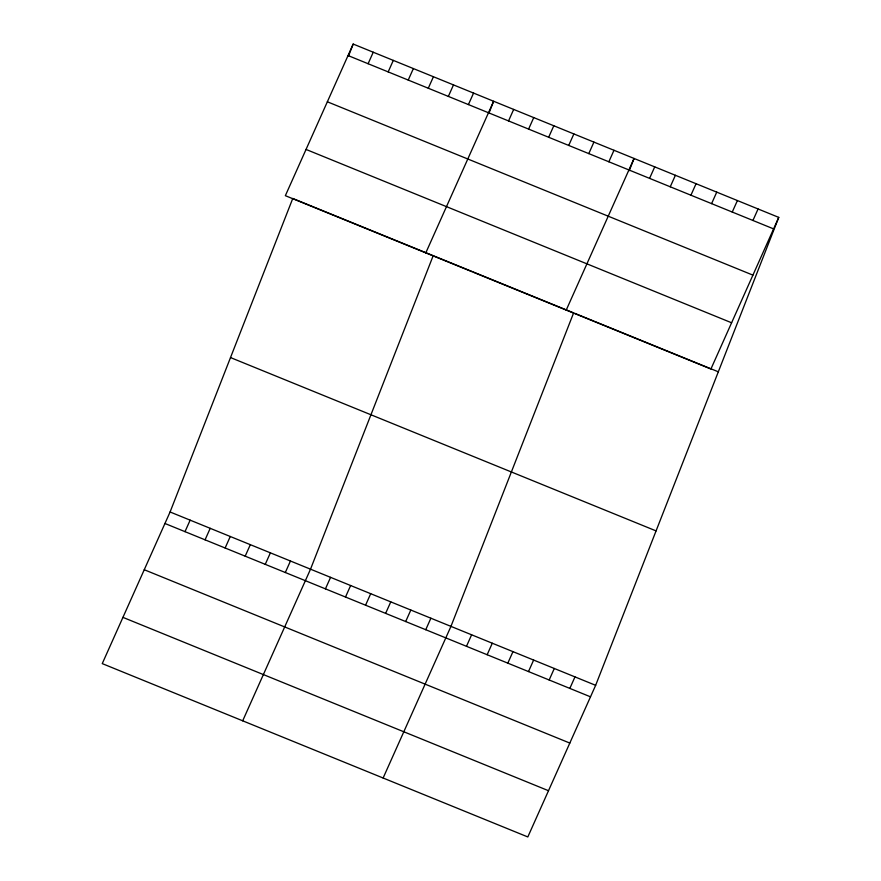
<?xml version="1.0" encoding="UTF-8"?>
<svg xmlns="http://www.w3.org/2000/svg" width="881" height="881" viewBox="0 0 881 881"><rect width="100%" height="100%" fill="white"/><g stroke="black" fill="none" stroke-linecap="round" stroke-linejoin="round"><path stroke-width="1.32" d="M778.749 217.387L710.912 369.018L285.356 195.681L353.182 44.05L778.749 217.387L595.644 685.319L527.818 836.95L102.251 663.613L170.088 511.982L292.767 198.467L472.062 271.502M348.391 56.307L353.182 44.05M433.199 255.666L310.519 569.181L242.693 720.812M488.823 113.506L493.624 101.249L425.798 252.88M629.254 170.705L634.056 158.448L566.23 310.079M368.104 63.718L373.247 52.221M388.169 71.89L393.311 60.393M184.999 531.661L190.142 520.153M408.233 80.061L413.376 68.564M205.064 539.833L210.207 528.325M428.287 88.232L433.43 76.735M225.129 548.004L230.271 536.496M448.352 96.403L453.495 84.906M245.182 556.175L250.336 544.667M468.417 104.575L473.56 93.078M265.247 564.347L270.39 552.839M285.312 572.518L290.455 561.01M508.535 120.928L513.678 109.42M528.6 129.1L533.743 117.591M325.43 588.86L330.573 577.352M548.665 137.271L553.808 125.763M345.495 597.032L350.638 585.535M568.719 145.442L573.872 133.934M365.56 605.203L370.703 593.706M588.783 153.613L593.926 142.105M385.625 613.374L390.768 601.877M608.848 161.785L613.991 150.277M405.678 621.546L410.821 610.048M425.743 629.717L430.886 618.22M649.583 178.369L654.726 166.872M383.125 778.011L450.951 626.391L573.63 312.876L473.317 272.009M670.254 186.794L675.397 175.297M466.478 646.302L471.621 634.805M690.924 195.208L696.067 183.711M487.149 654.726L492.292 643.229M711.595 203.632L716.738 192.135M507.819 663.151L512.962 651.643M732.254 212.046L737.408 200.549M528.49 671.564L533.633 660.067M752.925 220.47L758.078 208.973M549.16 679.989L554.303 668.481M569.831 688.402L574.974 676.905M348.039 55.547L773.595 228.884M327.358 101.789L752.914 275.125M306.048 149.44L731.604 322.776M574.841 313.372L593.089 320.794M594.301 321.29L718.323 371.804M230.503 357.565L656.07 530.902M170.088 511.982L595.644 685.319M164.934 523.479L590.501 696.827M144.253 569.732L569.809 743.068M122.944 617.372L548.5 790.709"/></g></svg>
